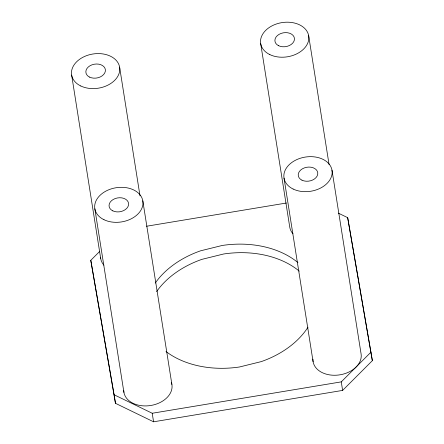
<?xml version="1.0" encoding="UTF-8"?>
<svg xmlns="http://www.w3.org/2000/svg" width="444" height="444" viewBox="0 0 444 444"><rect width="100%" height="100%" fill="white"/><g stroke="black" fill="none" stroke-linecap="round" stroke-linejoin="round"><path stroke-width="0.67" d="M338.456 213.187L347.674 217.66L372.355 360.656L342.624 390.409L153.569 421.8L115.468 403.307L90.787 260.317L99.561 251.537M90.787 260.317L114.114 394.772L152.22 413.259L341.269 381.873L371.001 352.12M146.453 226.257L286.369 203.025M372.355 360.656L347.674 217.66M331.99 170.18L361.066 353.768A24.315 17.31 -9 0 1 338.245 375.058A24.315 17.31 -9 0 1 312.931 359.141M308.663 35.725L329.06 164.508M341.269 381.873L342.624 390.409M284.027 178.144L313.103 361.732M260.695 43.69L289.777 227.278A24.315 17.31 -9 0 0 292.962 233.766M142.813 200.843L171.889 384.432M119.614 67.116L140.01 195.898M152.22 413.259L153.569 421.8M94.844 208.808L123.926 392.396M71.645 75.08L100.721 258.663M114.114 394.772L115.468 403.307M171.412 382.55A24.315 17.31 -9 0 1 150.866 405.472A24.315 17.31 -9 0 1 123.743 390.465M103.907 265.157A24.315 17.31 -9 0 1 100.566 257.381M308.003 327.178A86.186 61.366 -9 0 1 261.261 361.61L239.494 366.983A86.186 61.366 -9 0 1 165.995 351.52M155.239 283.089A86.186 61.366 -9 0 1 200.533 250.827L222.3 245.449A86.186 61.366 -9 0 1 297.918 262.593M156.588 291.63A86.186 61.366 -9 0 1 201.881 259.363L223.648 253.99A86.186 61.366 -9 0 1 299.273 271.134M301.987 180.192A9.851 7.015 -9 0 0 317.704 174.392A9.851 7.015 -9 0 0 304.334 167.904A9.851 7.015 -9 0 0 301.987 180.192M112.809 210.856A9.851 7.015 -9 0 0 128.527 205.056A9.851 7.015 -9 0 0 115.157 198.568A9.851 7.015 -9 0 0 112.809 210.856M103.963 219.702A24.315 17.31 -9 0 0 142.763 205.394A24.315 17.31 -9 0 0 109.762 189.383A24.315 17.31 -9 0 0 103.963 219.702M89.605 77.123A9.851 7.015 -9 0 0 105.322 71.329A9.851 7.015 -9 0 0 91.952 64.841A9.851 7.015 -9 0 0 89.605 77.123M80.764 85.975A24.315 17.31 -9 0 0 119.558 71.667A24.315 17.31 -9 0 0 86.563 55.65A24.315 17.31 -9 0 0 80.764 85.975M278.66 45.732A9.851 7.015 -9 0 0 294.378 39.938A9.851 7.015 -9 0 0 281.008 33.45A9.851 7.015 -9 0 0 278.66 45.732M269.813 54.584A24.315 17.31 -9 0 0 308.613 40.276A24.315 17.31 -9 0 0 275.613 24.259A24.315 17.31 -9 0 0 269.813 54.584M293.14 189.039A24.315 17.31 -9 0 0 331.94 174.731A24.315 17.31 -9 0 0 298.94 158.719A24.315 17.31 -9 0 0 293.14 189.039"/></g></svg>
